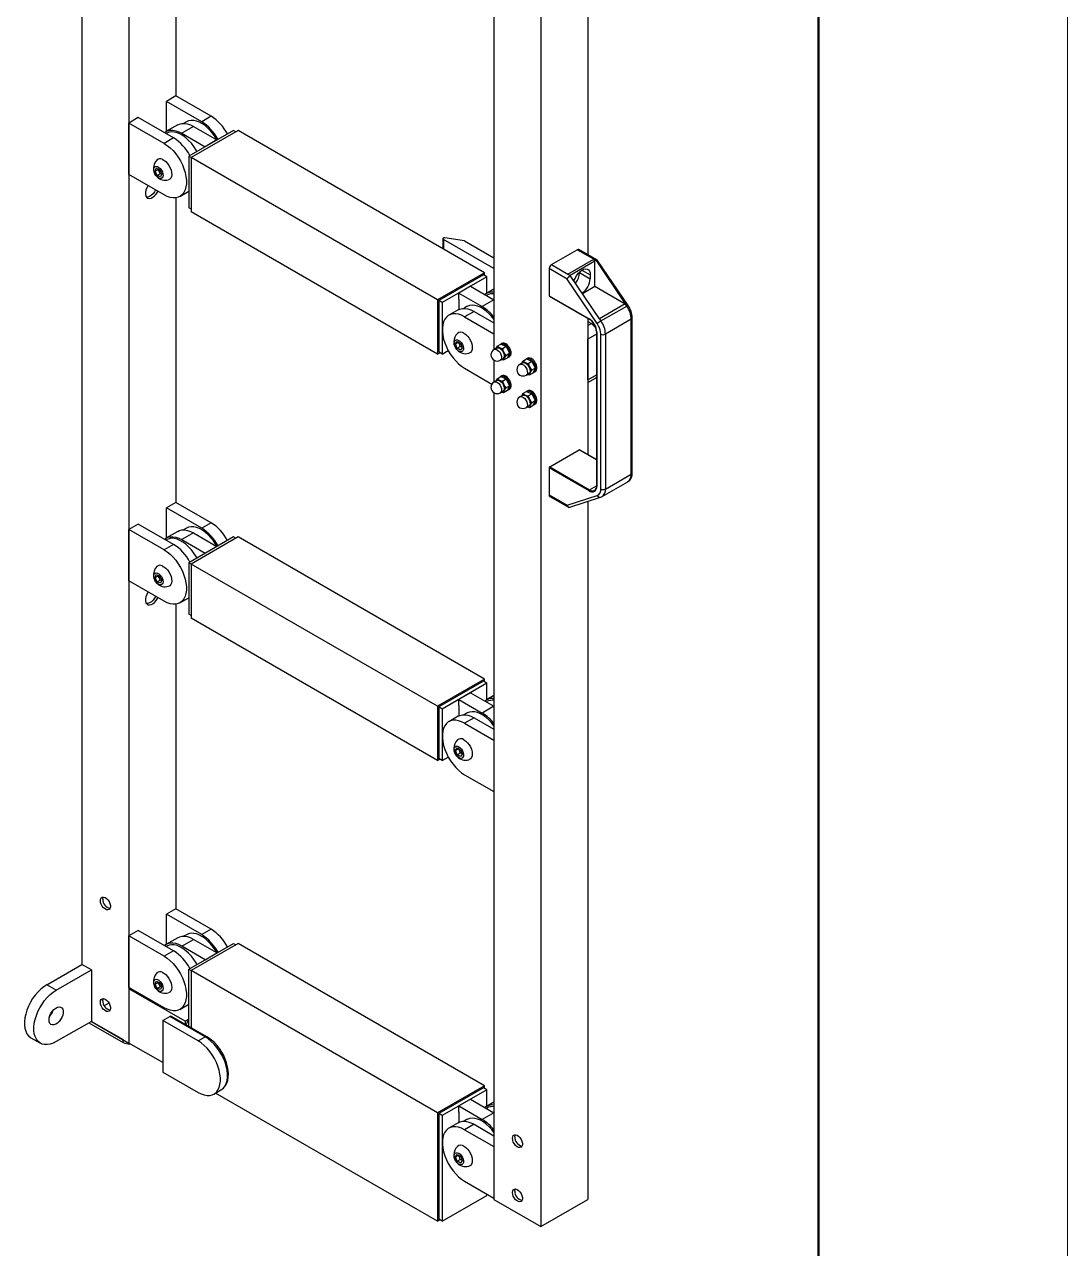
# Model space of a CAD drawing. Header units: millimetres. Extents: x -7982 to 6300, y -38 to 5016.
# Drawn here: x -2310 to -1682, y 2194 to 2931 of the extents above; entities that cross this region are included whole.
import ezdxf

# ---------------------------------------------------------------- set-up
doc = ezdxf.new("R2010")
doc.units = ezdxf.units.MM
doc.header["$LTSCALE"] = 15

msp = doc.modelspace()

# ---------------------------------------------------------------- linework, layer by layer
at = {"color": 7, "linetype": 'Continuous', "lineweight": 18}
msp.add_line((-1681.86, 4416.81), (-1681.86, -38.19), dxfattribs=at)
at = {"color": 7, "linetype": 'Continuous', "lineweight": 50}
msp.add_line((-1831.86, 111.81), (-1831.86, 4266.81), dxfattribs=at)
at = {"color": 7, "linetype": 'Continuous', "lineweight": 25}
for p, q in [((-1970.79, 3373.07), (-1970.79, 2792.77)), ((-1999.08, 3356.74), (-1999.08, 2207.04)), ((-2027.36, 3340.41), (-2027.36, 2735.59)), ((-2247.27, 3268.97), (-2247.27, 2317.66)), ((-2218.99, 3072.02), (-2218.99, 2888.42)), ((-2275.56, 3036.89), (-2275.56, 2365.02)), ((-2218.99, 2888.42), (-2224.65, 2885.15)), ((-2224.65, 2867.09), (-2224.65, 2885.15)), ((-2203.43, 2872.91), (-2224.65, 2885.15)), ((-2197.78, 2876.17), (-2218.99, 2888.42)), ((-2241.62, 2875.36), (-2247.27, 2872.09)), ((-2247.27, 2841.06), (-2247.27, 2872.09)), ((-2226.06, 2859.84), (-2247.27, 2872.09)), ((-2220.4, 2863.11), (-2241.62, 2875.36)), ((-2217.88, 2870.99), (-2224.95, 2866.91)), ((-2208.38, 2870.05), (-2215.45, 2865.97)), ((-2212.61, 2872.88), (-2214.34, 2871.88)), ((-2208.38, 2870.05), (-2194.24, 2861.89)), ((-2197.78, 2876.17), (-2203.43, 2872.91)), ((-2220.4, 2863.11), (-2226.06, 2859.84)), ((-2224.63, 2865.94), (-2224.97, 2865.74)), ((-2215.45, 2865.97), (-2201.31, 2857.8)), ((-2184.34, 2867.6), (-2211.21, 2852.09)), ((-2181.51, 2867.6), (-2209.8, 2851.27)), ((-2182.93, 2866.78), (-2184.34, 2867.6)), ((-2033.02, 2781.88), (-2181.51, 2867.6)), ((-2194.24, 2861.89), (-2201.31, 2857.8)), ((-2209.8, 2851.27), (-2211.21, 2852.09)), ((-2211.21, 2852.09), (-2211.21, 2821.06)), ((-2061.3, 2765.55), (-2209.8, 2851.27)), ((-2209.8, 2851.27), (-2209.8, 2818.61)), ((-2226.06, 2828.82), (-2247.27, 2841.06)), ((-2231.54, 2843.09), (-2230.83, 2844.89)), ((-2231.54, 2843.09), (-2229.7, 2844.15)), ((-2230.23, 2840.52), (-2231.54, 2843.09)), ((-2231.3, 2840.86), (-2231.09, 2840.58)), ((-2230.83, 2844.89), (-2228.82, 2844.14)), ((-2230.23, 2840.52), (-2228.39, 2841.58)), ((-2228.22, 2839.77), (-2230.23, 2840.52)), ((-2229.7, 2844.15), (-2229.56, 2844.42)), ((-2228.82, 2844.14), (-2227.51, 2841.57)), ((-2227.58, 2841.39), (-2228.39, 2841.58)), ((-2227.51, 2841.57), (-2228.22, 2839.77)), ((-2218.99, 2827.06), (-2218.99, 2643.46)), ((-2216.56, 2827.88), (-2211.21, 2830.96)), ((-2209.8, 2820.24), (-2211.21, 2821.06)), ((-2061.3, 2732.89), (-2209.8, 2818.61)), ((-2058.15, 2802.34), (-2058.15, 2796.38)), ((-2027.36, 2784.33), (-2057.86, 2801.93)), ((-2045.04, 2801.06), (-2056.89, 2802.9)), ((-2045.04, 2801.06), (-2027.36, 2790.86)), ((-1964.99, 2789.42), (-1976.16, 2795.86)), ((-1992.71, 2786.78), (-1977.16, 2795.77)), ((-1982.82, 2781.07), (-1967.26, 2790.05)), ((-1967.26, 2790.05), (-1977.16, 2795.77)), ((-1967.26, 2790.05), (-1965.84, 2789.23)), ((-1966.55, 2773.72), (-1966.55, 2788.83)), ((-1965.84, 2789.23), (-1948.24, 2763.15)), ((-1946.56, 2762.15), (-1964.9, 2789.33)), ((-2033.02, 2781.88), (-2061.3, 2765.55)), ((-2033.02, 2780.24), (-2033.02, 2781.88)), ((-1983.3, 2778.09), (-1994.13, 2784.34)), ((-1994.13, 2784.34), (-1994.13, 2768)), ((-1992.71, 2786.78), (-1982.82, 2781.07)), ((-1981.4, 2780.25), (-1982.82, 2781.07)), ((-1975.74, 2782.42), (-1975.74, 2781.93)), ((-1975.74, 2781.93), (-1969.38, 2778.25)), ((-2033.73, 2780.65), (-2060.6, 2765.14)), ((-2031.61, 2779.43), (-2058.48, 2763.92)), ((-2041.51, 2773.71), (-2048.58, 2769.63)), ((-2041.51, 2773.71), (-2027.36, 2765.55)), ((-2031.61, 2779.43), (-2033.73, 2780.65)), ((-2031.61, 2769.52), (-2031.61, 2779.43)), ((-1965.18, 2751.24), (-1983.3, 2778.09)), ((-1963.8, 2754.17), (-1981.4, 2780.25)), ((-1974.07, 2769.38), (-1966.55, 2773.72)), ((-1969.38, 2780.62), (-1969.38, 2778.25)), ((-1966.55, 2773.72), (-1948.24, 2763.15)), ((-2048.58, 2769.63), (-2034.43, 2761.47)), ((-2048.58, 2765.96), (-2048.58, 2769.63)), ((-2031.59, 2768.38), (-2031.93, 2768.18)), ((-2027.36, 2771.97), (-2031.91, 2769.35)), ((-1994.13, 2768), (-1970.09, 2754.13)), ((-1994.03, 2767.78), (-1969.98, 2753.9)), ((-2061.3, 2765.55), (-2061.3, 2732.89)), ((-2058.48, 2763.92), (-2060.6, 2765.14)), ((-2060.6, 2765.14), (-2060.6, 2734.11)), ((-2058.48, 2763.92), (-2058.48, 2732.89)), ((-2048.88, 2759.55), (-2054.54, 2756.28)), ((-2048.58, 2765.96), (-2048.58, 2759.72)), ((-2043.61, 2761.44), (-2045.34, 2760.44)), ((-2027.36, 2765.55), (-2034.43, 2761.47)), ((-1948.24, 2763.15), (-1963.8, 2754.17)), ((-1962.9, 2752.84), (-1947.34, 2761.82)), ((-1947.34, 2761.82), (-1948.24, 2763.15)), ((-2039.38, 2758.61), (-2045.04, 2755.34)), ((-2045.04, 2755.34), (-2027.36, 2745.14)), ((-2039.38, 2758.61), (-2027.36, 2751.67)), ((-1970.79, 2754.36), (-1970.79, 2672.23)), ((-1970.79, 2752.49), (-1968.67, 2751.26)), ((-1963.8, 2754.17), (-1962.9, 2752.84)), ((-1944.63, 2753.82), (-1960.19, 2744.84)), ((-1944.63, 2660.52), (-1944.63, 2753.82)), ((-1944.05, 2661.34), (-1944.05, 2754.64)), ((-2027.36, 2745.14), (-2027.36, 2735.59)), ((-1965.64, 2746.37), (-1965.64, 2653.28)), ((-1965.49, 2746.16), (-1965.49, 2653.08)), ((-1963.02, 2651.54), (-1963.02, 2744.84)), ((-1960.19, 2744.84), (-1960.19, 2651.54)), ((-2050.61, 2736.93), (-2050.49, 2736.69)), ((-2050.55, 2738.98), (-2049.55, 2740.46)), ((-2050.55, 2738.98), (-2048.76, 2740.01)), ((-2049.5, 2736.35), (-2050.55, 2738.98)), ((-2049.55, 2740.46), (-2047.51, 2739.31)), ((-2049.5, 2736.35), (-2047.67, 2737.41)), ((-2047.51, 2739.31), (-2046.46, 2736.68)), ((-2025.53, 2737.6), (-2023.27, 2738.91)), ((-2022.59, 2739.33), (-2023.3, 2738.92)), ((-2023.27, 2738.91), (-2020.03, 2737.53)), ((-2022.29, 2736.23), (-2020.03, 2737.53)), ((-2020.03, 2737.53), (-2018.04, 2733.39)), ((-1970.79, 2717.38), (-1970.79, 2741.87)), ((-2061.3, 2732.89), (-2059.89, 2733.7)), ((-2058.48, 2732.89), (-2060.6, 2734.11)), ((-2058.48, 2732.89), (-2054.89, 2734.96)), ((-2047.46, 2735.2), (-2049.5, 2736.35)), ((-2046.46, 2736.68), (-2047.46, 2735.2)), ((-2025.7, 2736.55), (-2027.29, 2735.63)), ((-2023.54, 2729.13), (-2021.95, 2730.05)), ((-2021.56, 2729.32), (-2019.29, 2730.63)), ((-2020.31, 2732.08), (-2018.04, 2733.39)), ((-2018.7, 2730.95), (-2017.99, 2731.36)), ((-2009.98, 2728.62), (-2007.71, 2729.93)), ((-2007.04, 2730.34), (-2007.74, 2729.94)), ((-2007.71, 2729.93), (-2004.47, 2728.55)), ((-2045.04, 2724.32), (-2028.57, 2714.81)), ((-2027.36, 2729.18), (-2027.36, 2715.99)), ((-2010.15, 2727.57), (-2011.74, 2726.65)), ((-2006.74, 2727.24), (-2004.47, 2728.55)), ((-2004.75, 2723.1), (-2002.49, 2724.41)), ((-2004.47, 2728.55), (-2002.49, 2724.41)), ((-2003.14, 2721.97), (-2002.44, 2722.38)), ((-2025.7, 2716.95), (-2027.29, 2716.03)), ((-2025.53, 2718.01), (-2023.27, 2719.31)), ((-2022.59, 2719.73), (-2023.3, 2719.32)), ((-2023.27, 2719.31), (-2020.03, 2717.93)), ((-2022.29, 2716.63), (-2020.03, 2717.93)), ((-2020.03, 2717.93), (-2018.04, 2713.79)), ((-2007.99, 2720.15), (-2006.4, 2721.07)), ((-2006, 2720.34), (-2003.74, 2721.65)), ((-1970.79, 2715.69), (-1966.17, 2718.35)), ((-2027.36, 2709.58), (-2027.36, 2223.37)), ((-2023.54, 2709.54), (-2021.95, 2710.46)), ((-2021.56, 2709.73), (-2019.29, 2711.03)), ((-2020.31, 2712.49), (-2018.04, 2713.79)), ((-2018.7, 2711.35), (-2017.99, 2711.76)), ((-2010.15, 2707.97), (-2011.74, 2707.05)), ((-2009.98, 2709.03), (-2007.71, 2710.33)), ((-2007.04, 2710.75), (-2007.74, 2710.34)), ((-2007.71, 2710.33), (-2004.47, 2708.95)), ((-2006.74, 2707.65), (-2004.47, 2708.95)), ((-2004.47, 2708.95), (-2002.49, 2704.81)), ((-2007.99, 2700.56), (-2006.4, 2701.48)), ((-2006, 2700.75), (-2003.74, 2702.05)), ((-2004.75, 2703.51), (-2002.49, 2704.81)), ((-2003.14, 2702.37), (-2002.44, 2702.78)), ((-1993.78, 2664.92), (-1976.1, 2675.12)), ((-1965.64, 2669.25), (-1975.85, 2675.15)), ((-1994.13, 2664.3), (-1994.13, 2647.97)), ((-1970.09, 2650.42), (-1994.13, 2664.3)), ((-1993.78, 2664.92), (-1969.73, 2651.04)), ((-1962.26, 2646.97), (-1946.7, 2655.95)), ((-1960.19, 2651.54), (-1944.63, 2660.52)), ((-2218.99, 2643.46), (-2224.65, 2640.19)), ((-2197.78, 2631.21), (-2218.99, 2643.46)), ((-1994.13, 2647.97), (-1983.3, 2641.72)), ((-1993.71, 2647.06), (-1982.54, 2640.61)), ((-1983.3, 2641.72), (-1965.18, 2647.65)), ((-1981.65, 2640.51), (-1963.15, 2646.57)), ((-1970.79, 2644.07), (-1970.79, 2223.37)), ((-2224.65, 2622.12), (-2224.65, 2640.19)), ((-2203.43, 2627.94), (-2224.65, 2640.19)), ((-2241.62, 2630.39), (-2247.27, 2627.13)), ((-2247.27, 2596.1), (-2247.27, 2627.13)), ((-2226.06, 2614.88), (-2247.27, 2627.13)), ((-2220.4, 2618.15), (-2241.62, 2630.39)), ((-2212.61, 2627.92), (-2214.34, 2626.92)), ((-2197.78, 2631.21), (-2203.43, 2627.94)), ((-2224.63, 2620.98), (-2224.97, 2620.78)), ((-2217.88, 2626.03), (-2224.95, 2621.95)), ((-2208.38, 2625.09), (-2215.45, 2621.01)), ((-2215.45, 2621.01), (-2201.31, 2612.84)), ((-2184.34, 2622.64), (-2211.21, 2607.13)), ((-2181.51, 2622.64), (-2209.8, 2606.31)), ((-2208.38, 2625.09), (-2194.24, 2616.92)), ((-2182.93, 2621.82), (-2184.34, 2622.64)), ((-2033.02, 2536.92), (-2181.51, 2622.64)), ((-2220.4, 2618.15), (-2226.06, 2614.88)), ((-2194.24, 2616.92), (-2201.31, 2612.84)), ((-2209.8, 2606.31), (-2211.21, 2607.13)), ((-2211.21, 2607.13), (-2211.21, 2576.1)), ((-2061.3, 2520.59), (-2209.8, 2606.31)), ((-2209.8, 2606.31), (-2209.8, 2573.65)), ((-2231.54, 2598.13), (-2230.83, 2599.93)), ((-2231.54, 2598.13), (-2229.7, 2599.19)), ((-2230.23, 2595.56), (-2231.54, 2598.13)), ((-2230.83, 2599.93), (-2228.82, 2599.17)), ((-2229.7, 2599.19), (-2229.56, 2599.45)), ((-2228.82, 2599.17), (-2227.51, 2596.61)), ((-2226.06, 2583.85), (-2247.27, 2596.1)), ((-2231.3, 2595.9), (-2231.09, 2595.61)), ((-2230.23, 2595.56), (-2228.39, 2596.62)), ((-2228.22, 2594.8), (-2230.23, 2595.56)), ((-2227.58, 2596.43), (-2228.39, 2596.62)), ((-2227.51, 2596.61), (-2228.22, 2594.8)), ((-2218.99, 2582.09), (-2218.99, 2398.49)), ((-2216.56, 2582.91), (-2211.21, 2586)), ((-2209.8, 2575.28), (-2211.21, 2576.1)), ((-2061.3, 2487.93), (-2209.8, 2573.65)), ((-2033.02, 2536.92), (-2061.3, 2520.59)), ((-2033.73, 2535.69), (-2060.6, 2520.18)), ((-2031.61, 2534.47), (-2058.48, 2518.95)), ((-2031.61, 2534.47), (-2033.73, 2535.69)), ((-2033.02, 2535.28), (-2033.02, 2536.92)), ((-2031.61, 2524.56), (-2031.61, 2534.47)), ((-2041.51, 2528.75), (-2048.58, 2524.67)), ((-2048.58, 2524.67), (-2034.43, 2516.5)), ((-2048.58, 2520.99), (-2048.58, 2524.67)), ((-2041.51, 2528.75), (-2027.36, 2520.59)), ((-2031.59, 2523.42), (-2031.93, 2523.22)), ((-2027.36, 2527.01), (-2031.91, 2524.39)), ((-2061.3, 2520.59), (-2061.3, 2487.93)), ((-2058.48, 2518.95), (-2060.6, 2520.18)), ((-2060.6, 2520.18), (-2060.6, 2489.15)), ((-2058.48, 2518.95), (-2058.48, 2487.93)), ((-2048.58, 2520.99), (-2048.58, 2514.75)), ((-2043.61, 2516.48), (-2045.34, 2515.48)), ((-2027.36, 2520.59), (-2034.43, 2516.5)), ((-2048.88, 2514.59), (-2054.54, 2511.32)), ((-2039.38, 2513.65), (-2045.04, 2510.38)), ((-2045.04, 2510.38), (-2027.36, 2500.18)), ((-2039.38, 2513.65), (-2027.36, 2506.71)), ((-2050.55, 2494.02), (-2049.55, 2495.5)), ((-2050.55, 2494.02), (-2048.76, 2495.05)), ((-2049.5, 2491.39), (-2050.55, 2494.02)), ((-2049.55, 2495.5), (-2047.51, 2494.35)), ((-2047.51, 2494.35), (-2046.46, 2491.72)), ((-2027.36, 2500.18), (-2027.36, 2469.15)), ((-2061.3, 2487.93), (-2059.89, 2488.74)), ((-2058.48, 2487.93), (-2060.6, 2489.15)), ((-2058.48, 2487.93), (-2054.89, 2490)), ((-2050.61, 2491.97), (-2050.49, 2491.73)), ((-2049.5, 2491.39), (-2047.67, 2492.45)), ((-2047.46, 2490.24), (-2049.5, 2491.39)), ((-2046.46, 2491.72), (-2047.46, 2490.24)), ((-2045.04, 2479.35), (-2027.36, 2469.15)), ((-2218.99, 2398.49), (-2224.65, 2395.23)), ((-2197.78, 2386.25), (-2218.99, 2398.49)), ((-2224.65, 2377.16), (-2224.65, 2395.23)), ((-2203.43, 2382.98), (-2224.65, 2395.23)), ((-2241.62, 2385.43), (-2247.27, 2382.17)), ((-2220.4, 2373.19), (-2241.62, 2385.43)), ((-2212.61, 2382.95), (-2214.34, 2381.96)), ((-2197.78, 2386.25), (-2203.43, 2382.98)), ((-2247.27, 2351.14), (-2247.27, 2382.17)), ((-2226.06, 2369.92), (-2247.27, 2382.17)), ((-2224.63, 2376.02), (-2224.97, 2375.82)), ((-2217.88, 2381.07), (-2224.95, 2376.98)), ((-2215.45, 2376.04), (-2208.38, 2380.12)), ((-2201.31, 2367.88), (-2215.45, 2376.04)), ((-2211.21, 2362.16), (-2184.34, 2377.68)), ((-2181.51, 2377.68), (-2209.8, 2361.35)), ((-2194.24, 2371.96), (-2208.38, 2380.12)), ((-2184.34, 2377.68), (-2182.93, 2376.86)), ((-2033.02, 2291.95), (-2181.51, 2377.68)), ((-2220.4, 2373.19), (-2226.06, 2369.92)), ((-2201.31, 2367.88), (-2194.24, 2371.96)), ((-2296.77, 2352.77), (-2275.56, 2365.02)), ((-2291.11, 2349.5), (-2269.9, 2361.75)), ((-2269.9, 2361.75), (-2275.56, 2365.02)), ((-2269.9, 2361.75), (-2269.9, 2330.72)), ((-2211.21, 2362.16), (-2209.8, 2361.35)), ((-2211.21, 2327.73), (-2211.21, 2362.16)), ((-2061.3, 2275.62), (-2209.8, 2361.35)), ((-2209.8, 2361.35), (-2209.8, 2326.91)), ((-2231.54, 2353.16), (-2230.83, 2354.97)), ((-2231.54, 2353.16), (-2229.7, 2354.22)), ((-2230.83, 2354.97), (-2228.82, 2354.21)), ((-2229.7, 2354.22), (-2229.56, 2354.49)), ((-2228.82, 2354.21), (-2227.51, 2351.65)), ((-2291.11, 2349.5), (-2296.77, 2352.77)), ((-2226.06, 2338.89), (-2247.27, 2351.14)), ((-2246.57, 2350.73), (-2247.27, 2350.32)), ((-2213.33, 2330.73), (-2247.27, 2350.32)), ((-2247.27, 2350.32), (-2247.27, 2317.66)), ((-2230.23, 2350.6), (-2231.54, 2353.16)), ((-2231.3, 2350.94), (-2231.09, 2350.65)), ((-2230.23, 2350.6), (-2228.39, 2351.66)), ((-2228.22, 2349.84), (-2230.23, 2350.6)), ((-2227.58, 2351.47), (-2228.39, 2351.66)), ((-2227.51, 2351.65), (-2228.22, 2349.84)), ((-2259.29, 2341.75), (-2262.13, 2340.11)), ((-2216.56, 2337.95), (-2211.21, 2341.04)), ((-2226.77, 2331.14), (-2222.52, 2333.58)), ((-2226.77, 2331.14), (-2226.77, 2300.11)), ((-2205.55, 2318.89), (-2226.77, 2331.14)), ((-2201.31, 2321.34), (-2222.52, 2333.58)), ((-2200.31, 2321.44), (-2221.52, 2333.68)), ((-2211.21, 2331.95), (-2213.33, 2330.73)), ((-2269.9, 2330.72), (-2291.11, 2318.48)), ((-2271.32, 2329.91), (-2250.81, 2318.07)), ((-2269.9, 2330.72), (-2250.81, 2319.7)), ((-2269.9, 2330.72), (-2247.27, 2317.66)), ((-2213.33, 2330.73), (-2213.33, 2328.95)), ((-2306.27, 2320.8), (-2300.61, 2317.54)), ((-2250.81, 2318.07), (-2250.81, 2319.7)), ((-2226.77, 2305.82), (-2247.27, 2317.66)), ((-2205.55, 2318.89), (-2201.31, 2321.34)), ((-2226.77, 2300.11), (-2205.55, 2287.86)), ((-2196.05, 2286.92), (-2191.81, 2289.37)), ((-2061.3, 2210.3), (-2195.04, 2287.51)), ((-2033.02, 2291.95), (-2061.3, 2275.62)), ((-2033.73, 2290.73), (-2060.6, 2275.22)), ((-2031.61, 2289.5), (-2058.48, 2273.99)), ((-2031.61, 2289.5), (-2033.73, 2290.73)), ((-2033.02, 2290.32), (-2033.02, 2291.95)), ((-2031.61, 2279.6), (-2031.61, 2289.5)), ((-2041.51, 2283.79), (-2048.58, 2279.71)), ((-2048.58, 2279.71), (-2034.43, 2271.54)), ((-2048.58, 2276.03), (-2048.58, 2279.71)), ((-2041.51, 2283.79), (-2027.36, 2275.62)), ((-2027.36, 2282.05), (-2031.91, 2279.42)), ((-2061.3, 2275.62), (-2061.3, 2210.3)), ((-2058.48, 2273.99), (-2060.6, 2275.22)), ((-2060.6, 2275.22), (-2060.6, 2211.53)), ((-2058.48, 2273.99), (-2058.48, 2210.3)), ((-2048.58, 2276.03), (-2048.58, 2269.79)), ((-2027.36, 2275.62), (-2034.43, 2271.54)), ((-2031.59, 2278.45), (-2031.93, 2278.26)), ((-2048.88, 2269.63), (-2054.54, 2266.36)), ((-2043.61, 2271.52), (-2045.34, 2270.52)), ((-2039.38, 2268.69), (-2045.04, 2265.42)), ((-2045.04, 2265.42), (-2027.36, 2255.21)), ((-2039.38, 2268.69), (-2027.36, 2261.75)), ((-2050.55, 2249.05), (-2049.55, 2250.53)), ((-2050.55, 2249.05), (-2048.76, 2250.09)), ((-2049.55, 2250.53), (-2047.51, 2249.38)), ((-2027.36, 2255.21), (-2027.36, 2224.19)), ((-2050.61, 2247.01), (-2050.49, 2246.77)), ((-2049.5, 2246.43), (-2050.55, 2249.05)), ((-2049.5, 2246.43), (-2047.67, 2247.49)), ((-2047.46, 2245.28), (-2049.5, 2246.43)), ((-2047.51, 2249.38), (-2046.46, 2246.76)), ((-2046.46, 2246.76), (-2047.46, 2245.28)), ((-2045.04, 2234.39), (-2027.36, 2224.19)), ((-2058.48, 2210.3), (-2031.61, 2225.81)), ((-2031.61, 2225.81), (-2031.61, 2226.64)), ((-2027.36, 2223.37), (-1999.08, 2207.04)), ((-1999.08, 2207.04), (-1970.79, 2223.37)), ((-2061.3, 2210.3), (-2059.89, 2211.12)), ((-2058.48, 2210.3), (-2060.6, 2211.53))]:
    msp.add_line(p, q, dxfattribs=at)
at = {"color": 8, "linetype": 'Continuous', "lineweight": 25}
for p, q in [((-2057.86, 2801.93), (-2057.86, 2796.22)), ((-1966.55, 2788.83), (-1981.4, 2780.25)), ((-1974.33, 2783.48), (-1969.38, 2780.62)), ((-1970.79, 2750.04), (-1968.67, 2751.26)), ((-1965.64, 2744.85), (-1970.79, 2741.87)), ((-1970.79, 2717.38), (-1965.64, 2720.35)), ((-1965.64, 2669.08), (-1976.1, 2675.12)), ((-1969.73, 2651.04), (-1965.64, 2653.4))]:
    msp.add_line(p, q, dxfattribs=at)
at = {"color": 7, "linetype": 'Continuous', "lineweight": 25, "flags": 128}
for points in [[(-2217.88, 2870.99), (-2216.86, 2871.46), (-2215.36, 2871.82), (-2213.73, 2871.85), (-2212.01, 2871.57), (-2210.21, 2870.96), (-2208.38, 2870.05)], [(-2194.24, 2861.83), (-2194.97, 2863.09), (-2196.35, 2865.18), (-2197.88, 2867.11), (-2199.52, 2868.84), (-2201.23, 2870.36), (-2203, 2871.62), (-2204.77, 2872.6), (-2206.52, 2873.28), (-2208.22, 2873.65), (-2209.83, 2873.7), (-2211.31, 2873.44), (-2212.61, 2872.88)], [(-2225.87, 2866.27), (-2225.27, 2866.71), (-2223.93, 2867.38), (-2222.43, 2867.74), (-2220.81, 2867.77), (-2219.08, 2867.48), (-2217.28, 2866.88), (-2215.45, 2865.97)], [(-2206.28, 2854.93), (-2206.79, 2855.82), (-2208.15, 2857.92), (-2209.65, 2859.88), (-2211.28, 2861.65), (-2212.98, 2863.2), (-2214.74, 2864.5), (-2216.52, 2865.53), (-2218.28, 2866.26), (-2219.98, 2866.68), (-2221.61, 2866.78), (-2223.11, 2866.56), (-2224.47, 2866.03), (-2224.63, 2865.94)], [(-2226.06, 2859.84), (-2224.23, 2858.64), (-2222.44, 2857.18), (-2220.71, 2855.47), (-2219.08, 2853.56), (-2217.58, 2851.47), (-2216.24, 2849.25), (-2215.08, 2846.94), (-2214.13, 2844.58), (-2213.4, 2842.22), (-2212.91, 2839.89), (-2212.66, 2837.65), (-2212.66, 2835.53), (-2212.91, 2833.58), (-2213.4, 2831.83), (-2214.13, 2830.31), (-2215.08, 2829.05), (-2216.24, 2828.07), (-2217.58, 2827.4), (-2219.08, 2827.04), (-2220.71, 2827.01), (-2222.44, 2827.3), (-2224.23, 2827.9), (-2226.06, 2828.82)], [(-2227.26, 2850.25), (-2226.15, 2849.68), (-2225.06, 2848.84), (-2224.03, 2847.76), (-2223.13, 2846.5), (-2222.39, 2845.13), (-2221.85, 2843.7), (-2221.54, 2842.29), (-2221.47, 2840.97), (-2221.65, 2839.81), (-2222.07, 2838.87), (-2222.71, 2838.19), (-2223.49, 2837.83)], [(-2230.01, 2845.83), (-2229.17, 2845.36), (-2228.35, 2844.63), (-2227.65, 2843.69), (-2227.11, 2842.63), (-2226.78, 2841.54), (-2226.7, 2840.53), (-2226.87, 2839.67), (-2227.27, 2839.05), (-2227.88, 2838.72), (-2228.63, 2838.72), (-2229.46, 2839.03), (-2230.3, 2839.63), (-2231.07, 2840.48), (-2231.7, 2841.49), (-2232.13, 2842.58), (-2232.34, 2843.64), (-2232.3, 2844.59), (-2232.01, 2845.33), (-2231.49, 2845.81), (-2230.81, 2845.98), (-2230.01, 2845.83)], [(-2228.39, 2841.58), (-2228.96, 2843.1), (-2229.7, 2844.15)], [(-2235.76, 2834.41), (-2235.84, 2834.29), (-2236.56, 2832.98), (-2237.08, 2831.6), (-2237.34, 2830.26), (-2237.34, 2829.03), (-2237.08, 2828), (-2236.56, 2827.22), (-2235.84, 2826.74), (-2234.94, 2826.6), (-2233.93, 2826.81), (-2232.86, 2827.34), (-2231.82, 2828.18), (-2230.86, 2829.25), (-2230.04, 2830.51), (-2229.8, 2830.97)], [(-2231.21, 2831.79), (-2231.84, 2830.68), (-2232.74, 2829.5), (-2233.75, 2828.54), (-2234.81, 2827.85), (-2235.86, 2827.48), (-2236.75, 2827.44)], [(-2056.89, 2802.9), (-2057.21, 2802.91), (-2057.53, 2802.87), (-2057.81, 2802.77), (-2058.02, 2802.63), (-2058.13, 2802.45), (-2058.14, 2802.26), (-2058.05, 2802.08), (-2057.86, 2801.93)], [(-1979.05, 2776.77), (-1978.79, 2777.67), (-1978.2, 2779.09), (-1977.42, 2780.45), (-1976.48, 2781.67), (-1975.43, 2782.7), (-1974.33, 2783.48), (-1973.23, 2783.97), (-1972.18, 2784.15), (-1971.24, 2784.01), (-1970.46, 2783.56), (-1969.87, 2782.82), (-1969.5, 2781.82), (-1969.38, 2780.62)], [(-1978.77, 2777.73), (-1978.38, 2778.46), (-1978.01, 2779.46)], [(-2048.88, 2759.55), (-2047.86, 2760.02), (-2046.36, 2760.38), (-2044.74, 2760.42), (-2043.01, 2760.13), (-2041.21, 2759.52), (-2039.38, 2758.61)], [(-2027.27, 2753.61), (-2028.64, 2755.38), (-2030.26, 2757.15), (-2031.96, 2758.7), (-2033.72, 2760), (-2035.5, 2761.03), (-2037.26, 2761.76), (-2038.96, 2762.18), (-2040.59, 2762.28), (-2042.09, 2762.06), (-2043.45, 2761.53), (-2043.61, 2761.44)], [(-2045.04, 2755.34), (-2046.87, 2756.26), (-2048.67, 2756.86), (-2050.39, 2757.15), (-2052.02, 2757.12), (-2053.52, 2756.76), (-2054.86, 2756.09), (-2056.02, 2755.11), (-2056.97, 2753.85), (-2057.7, 2752.33), (-2058.19, 2750.58), (-2058.44, 2748.63), (-2058.44, 2746.51), (-2058.19, 2744.27), (-2057.7, 2741.94), (-2056.97, 2739.58), (-2056.02, 2737.22), (-2054.86, 2734.91), (-2053.52, 2732.69), (-2052.02, 2730.6), (-2050.39, 2728.69), (-2048.67, 2726.98), (-2046.87, 2725.52), (-2045.04, 2724.32)], [(-2045.46, 2745.38), (-2044.35, 2744.61), (-2043.3, 2743.6), (-2042.36, 2742.39), (-2041.56, 2741.03), (-2040.96, 2739.61), (-2040.58, 2738.19), (-2040.44, 2736.84), (-2040.56, 2735.63), (-2040.91, 2734.62), (-2041.49, 2733.86), (-2042.26, 2733.39), (-2042.46, 2733.33)], [(-2048.54, 2741.12), (-2047.71, 2740.5), (-2046.94, 2739.65), (-2046.32, 2738.63), (-2045.89, 2737.55), (-2045.69, 2736.49), (-2045.74, 2735.55), (-2046.04, 2734.81), (-2046.56, 2734.34), (-2047.25, 2734.18), (-2048.05, 2734.34), (-2048.89, 2734.82), (-2049.7, 2735.56), (-2050.4, 2736.5), (-2050.94, 2737.56), (-2051.25, 2738.65), (-2051.33, 2739.66), (-2051.15, 2740.51), (-2050.74, 2741.12), (-2050.13, 2741.44), (-2049.37, 2741.44), (-2048.54, 2741.12)], [(-2047.67, 2737.41), (-2048.09, 2738.96), (-2048.71, 2740.04)], [(-2046.58, 2736.97), (-2046.6, 2736.99), (-2047.67, 2737.41)], [(-2025.53, 2737.6), (-2025.89, 2737.01), (-2026.23, 2736.25)], [(-2019.49, 2730.73), (-2019.12, 2730.78), (-2018.46, 2731.12), (-2017.99, 2731.76), (-2017.77, 2732.65), (-2017.79, 2733.71), (-2018.07, 2734.87), (-2018.57, 2736.04), (-2019.27, 2737.12), (-2020.1, 2738.02), (-2021, 2738.69), (-2021.9, 2739.06), (-2022.73, 2739.11), (-2023.43, 2738.83), (-2023.51, 2738.77)], [(-2017.99, 2731.36), (-2017.75, 2731.53), (-2017.29, 2732.17), (-2017.06, 2733.05), (-2017.09, 2734.12), (-2017.36, 2735.28), (-2017.87, 2736.44), (-2018.56, 2737.52), (-2019.39, 2738.43), (-2020.29, 2739.1), (-2021.2, 2739.47), (-2022.03, 2739.52), (-2022.59, 2739.33)], [(-2025.7, 2736.55), (-2025.21, 2736.71), (-2024.45, 2736.63), (-2023.62, 2736.23), (-2022.81, 2735.54), (-2022.1, 2734.63), (-2021.57, 2733.59), (-2021.25, 2732.53), (-2021.18, 2731.53), (-2021.38, 2730.71), (-2021.81, 2730.15), (-2021.95, 2730.05)], [(-2022.67, 2729.64), (-2022.54, 2729.59), (-2021.56, 2729.32)], [(-2018.04, 2733.39), (-2019.08, 2731.01), (-2019.29, 2730.63)], [(-2003.93, 2721.75), (-2003.56, 2721.8), (-2002.9, 2722.14), (-2002.44, 2722.78), (-2002.21, 2723.67), (-2002.24, 2724.73), (-2002.51, 2725.89), (-2003.02, 2727.06), (-2003.71, 2728.14), (-2004.54, 2729.04), (-2005.44, 2729.71), (-2006.35, 2730.08), (-2007.18, 2730.13), (-2007.87, 2729.85), (-2007.95, 2729.79)], [(-2002.44, 2722.38), (-2002.19, 2722.55), (-2001.73, 2723.19), (-2001.5, 2724.07), (-2001.53, 2725.14), (-2001.81, 2726.3), (-2002.31, 2727.46), (-2003.01, 2728.54), (-2003.84, 2729.45), (-2004.74, 2730.12), (-2005.64, 2730.49), (-2006.47, 2730.54), (-2007.04, 2730.34)], [(-2009.98, 2728.62), (-2010.33, 2728.03), (-2010.67, 2727.27)], [(-2010.15, 2727.57), (-2009.66, 2727.73), (-2008.89, 2727.65), (-2008.06, 2727.25), (-2007.26, 2726.56), (-2006.55, 2725.65), (-2006.01, 2724.61), (-2005.69, 2723.54), (-2005.63, 2722.55), (-2005.82, 2721.73), (-2006.26, 2721.17), (-2006.4, 2721.07)], [(-2002.49, 2724.41), (-2003.53, 2722.03), (-2003.74, 2721.65)], [(-2025.53, 2718.01), (-2025.89, 2717.42), (-2026.23, 2716.65)], [(-2025.7, 2716.95), (-2025.21, 2717.11), (-2024.45, 2717.04), (-2023.62, 2716.63), (-2022.81, 2715.95), (-2022.1, 2715.04), (-2021.57, 2714), (-2021.25, 2712.93), (-2021.18, 2711.94), (-2021.38, 2711.12), (-2021.81, 2710.55), (-2021.95, 2710.46)], [(-2019.46, 2711.14), (-2019.12, 2711.19), (-2018.46, 2711.53), (-2017.99, 2712.16), (-2017.77, 2713.05), (-2017.79, 2714.11), (-2018.07, 2715.27), (-2018.57, 2716.44), (-2019.27, 2717.52), (-2020.1, 2718.43), (-2021, 2719.09), (-2021.9, 2719.47), (-2022.73, 2719.51), (-2023.43, 2719.24), (-2023.51, 2719.18)], [(-2017.99, 2711.76), (-2017.75, 2711.93), (-2017.29, 2712.57), (-2017.06, 2713.46), (-2017.09, 2714.52), (-2017.36, 2715.68), (-2017.87, 2716.85), (-2018.56, 2717.93), (-2019.39, 2718.84), (-2020.29, 2719.5), (-2021.2, 2719.87), (-2022.03, 2719.92), (-2022.59, 2719.73)], [(-2007.11, 2720.66), (-2006.99, 2720.61), (-2006, 2720.34)], [(-1965.64, 2718.84), (-1965.73, 2718.72), (-1966.17, 2718.35), (-1966.17, 2718.35)], [(-2022.67, 2710.04), (-2022.54, 2709.99), (-2021.56, 2709.73)], [(-2018.04, 2713.79), (-2019.08, 2711.41), (-2019.29, 2711.03)], [(-2009.98, 2709.03), (-2010.33, 2708.43), (-2010.67, 2707.67)], [(-2010.15, 2707.97), (-2009.66, 2708.13), (-2008.89, 2708.06), (-2008.06, 2707.65), (-2007.26, 2706.96), (-2006.55, 2706.06), (-2006.01, 2705.02), (-2005.69, 2703.95), (-2005.63, 2702.96), (-2005.82, 2702.14), (-2006.26, 2701.57), (-2006.4, 2701.48)], [(-2003.93, 2702.16), (-2003.56, 2702.21), (-2002.9, 2702.54), (-2002.44, 2703.18), (-2002.21, 2704.07), (-2002.24, 2705.13), (-2002.51, 2706.29), (-2003.02, 2707.46), (-2003.71, 2708.54), (-2004.54, 2709.45), (-2005.44, 2710.11), (-2006.35, 2710.49), (-2007.18, 2710.53), (-2007.87, 2710.26), (-2007.95, 2710.19)], [(-2002.44, 2702.78), (-2002.19, 2702.95), (-2001.73, 2703.59), (-2001.5, 2704.48), (-2001.53, 2705.54), (-2001.81, 2706.7), (-2002.31, 2707.87), (-2003.01, 2708.95), (-2003.84, 2709.85), (-2004.74, 2710.52), (-2005.64, 2710.89), (-2006.47, 2710.94), (-2007.04, 2710.75)], [(-2007.11, 2701.06), (-2006.99, 2701.01), (-2006, 2700.75)], [(-2002.49, 2704.81), (-2003.53, 2702.43), (-2003.74, 2702.05)], [(-1963.15, 2646.57), (-1962.38, 2646.9), (-1962.26, 2646.98)], [(-2217.88, 2626.03), (-2216.86, 2626.5), (-2215.36, 2626.86), (-2213.73, 2626.89), (-2212.01, 2626.6), (-2210.21, 2626), (-2208.38, 2625.09)], [(-2194.26, 2616.91), (-2194.97, 2618.13), (-2196.35, 2620.21), (-2197.88, 2622.14), (-2199.52, 2623.88), (-2201.23, 2625.4), (-2203, 2626.66), (-2204.77, 2627.64), (-2206.52, 2628.32), (-2208.22, 2628.69), (-2209.83, 2628.74), (-2211.31, 2628.48), (-2212.61, 2627.92)], [(-2225.87, 2621.3), (-2225.27, 2621.75), (-2223.93, 2622.42), (-2222.43, 2622.78), (-2220.81, 2622.81), (-2219.08, 2622.52), (-2217.28, 2621.92), (-2215.45, 2621.01)], [(-2206.28, 2609.97), (-2206.79, 2610.86), (-2208.15, 2612.96), (-2209.65, 2614.92), (-2211.28, 2616.69), (-2212.98, 2618.24), (-2214.74, 2619.54), (-2216.52, 2620.56), (-2218.28, 2621.29), (-2219.98, 2621.71), (-2221.61, 2621.82), (-2223.11, 2621.6), (-2224.47, 2621.07), (-2224.63, 2620.98)], [(-2226.06, 2614.88), (-2224.23, 2613.68), (-2222.44, 2612.21), (-2220.71, 2610.51), (-2219.08, 2608.59), (-2217.58, 2606.51), (-2216.24, 2604.29), (-2215.08, 2601.98), (-2214.13, 2599.62), (-2213.4, 2597.26), (-2212.91, 2594.93), (-2212.66, 2592.69), (-2212.66, 2590.57), (-2212.91, 2588.62), (-2213.4, 2586.86), (-2214.13, 2585.34), (-2215.08, 2584.08), (-2216.24, 2583.11), (-2217.58, 2582.44), (-2219.08, 2582.08), (-2220.71, 2582.05), (-2222.44, 2582.34), (-2224.23, 2582.94), (-2226.06, 2583.85)], [(-2227.26, 2605.28), (-2226.15, 2604.72), (-2225.06, 2603.88), (-2224.03, 2602.8), (-2223.13, 2601.54), (-2222.39, 2600.16), (-2221.85, 2598.73), (-2221.54, 2597.33), (-2221.47, 2596.01), (-2221.65, 2594.85), (-2222.07, 2593.91), (-2222.71, 2593.23), (-2223.49, 2592.86)], [(-2230.01, 2600.86), (-2229.17, 2600.4), (-2228.35, 2599.67), (-2227.65, 2598.73), (-2227.11, 2597.67), (-2226.78, 2596.58), (-2226.7, 2595.57), (-2226.87, 2594.71), (-2227.27, 2594.09), (-2227.88, 2593.76), (-2228.63, 2593.75), (-2229.46, 2594.07), (-2230.3, 2594.67), (-2231.07, 2595.52), (-2231.7, 2596.53), (-2232.13, 2597.61), (-2232.34, 2598.68), (-2232.3, 2599.62), (-2232.01, 2600.37), (-2231.49, 2600.85), (-2230.81, 2601.02), (-2230.01, 2600.86)], [(-2228.39, 2596.62), (-2228.96, 2598.14), (-2229.7, 2599.19)], [(-2235.76, 2589.45), (-2235.84, 2589.33), (-2236.56, 2588.01), (-2237.08, 2586.64), (-2237.34, 2585.3), (-2237.34, 2584.07), (-2237.08, 2583.04), (-2236.56, 2582.26), (-2235.84, 2581.78), (-2234.94, 2581.64), (-2233.93, 2581.84), (-2232.86, 2582.38), (-2231.82, 2583.21), (-2230.86, 2584.29), (-2230.04, 2585.55), (-2229.8, 2586.01)], [(-2231.21, 2586.83), (-2231.84, 2585.72), (-2232.74, 2584.54), (-2233.75, 2583.58), (-2234.81, 2582.89), (-2235.86, 2582.52), (-2236.75, 2582.47)], [(-2027.27, 2508.65), (-2028.64, 2510.42), (-2030.26, 2512.19), (-2031.96, 2513.74), (-2033.72, 2515.04), (-2035.5, 2516.06), (-2037.26, 2516.79), (-2038.96, 2517.21), (-2040.59, 2517.32), (-2042.09, 2517.1), (-2043.45, 2516.57), (-2043.61, 2516.48)], [(-2045.04, 2510.38), (-2046.87, 2511.29), (-2048.67, 2511.9), (-2050.39, 2512.19), (-2052.02, 2512.15), (-2053.52, 2511.8), (-2054.86, 2511.13), (-2056.02, 2510.15), (-2056.97, 2508.89), (-2057.7, 2507.37), (-2058.19, 2505.62), (-2058.44, 2503.66), (-2058.44, 2501.55), (-2058.19, 2499.3), (-2057.7, 2496.98), (-2056.97, 2494.62), (-2056.02, 2492.26), (-2054.86, 2489.95), (-2053.52, 2487.73), (-2052.02, 2485.64), (-2050.39, 2483.73), (-2048.67, 2482.02), (-2046.87, 2480.55), (-2045.04, 2479.35)], [(-2048.88, 2514.59), (-2047.86, 2515.06), (-2046.36, 2515.42), (-2044.74, 2515.45), (-2043.01, 2515.16), (-2041.21, 2514.56), (-2039.38, 2513.65)], [(-2048.54, 2496.15), (-2047.71, 2495.54), (-2046.94, 2494.69), (-2046.32, 2493.67), (-2045.89, 2492.59), (-2045.69, 2491.53), (-2045.74, 2490.58), (-2046.04, 2489.85), (-2046.56, 2489.38), (-2047.25, 2489.22), (-2048.05, 2489.38), (-2048.89, 2489.85), (-2049.7, 2490.6), (-2050.4, 2491.54), (-2050.94, 2492.6), (-2051.25, 2493.69), (-2051.33, 2494.7), (-2051.15, 2495.55), (-2050.74, 2496.16), (-2050.13, 2496.48), (-2049.37, 2496.48), (-2048.54, 2496.15)], [(-2047.67, 2492.45), (-2048.09, 2494), (-2048.71, 2495.08)], [(-2045.46, 2500.41), (-2044.35, 2499.65), (-2043.3, 2498.64), (-2042.36, 2497.42), (-2041.56, 2496.07), (-2040.96, 2494.65), (-2040.58, 2493.23), (-2040.44, 2491.88), (-2040.56, 2490.67), (-2040.91, 2489.66), (-2041.49, 2488.9), (-2042.26, 2488.43), (-2042.46, 2488.37)], [(-2046.58, 2492.01), (-2046.6, 2492.03), (-2047.67, 2492.45)], [(-2264.42, 2403.5), (-2264.29, 2404.44), (-2263.9, 2405.15), (-2263.29, 2405.56), (-2262.51, 2405.63), (-2261.64, 2405.35), (-2260.75, 2404.76), (-2259.91, 2403.9), (-2259.21, 2402.85), (-2258.71, 2401.7), (-2258.44, 2400.56), (-2258.44, 2399.53), (-2258.71, 2398.69), (-2259.21, 2398.13), (-2259.91, 2397.89), (-2260.75, 2397.99), (-2261.64, 2398.43), (-2262.51, 2399.17), (-2263.29, 2400.13), (-2263.9, 2401.24), (-2264.29, 2402.4), (-2264.42, 2403.5)], [(-2263.01, 2404.31), (-2262.87, 2405.26), (-2262.71, 2405.64)], [(-2194.28, 2371.99), (-2194.97, 2373.17), (-2196.35, 2375.25), (-2197.88, 2377.18), (-2199.52, 2378.92), (-2201.23, 2380.43), (-2203, 2381.69), (-2204.77, 2382.67), (-2206.52, 2383.36), (-2208.22, 2383.73), (-2209.83, 2383.78), (-2211.31, 2383.51), (-2212.61, 2382.95)], [(-2215.45, 2376.04), (-2217.28, 2376.95), (-2219.08, 2377.56), (-2220.81, 2377.85), (-2222.43, 2377.81), (-2223.93, 2377.46), (-2225.27, 2376.79), (-2225.87, 2376.34)], [(-2206.28, 2365.01), (-2206.79, 2365.9), (-2208.15, 2368), (-2209.65, 2369.95), (-2211.28, 2371.72), (-2212.98, 2373.28), (-2214.74, 2374.58), (-2216.52, 2375.6), (-2218.28, 2376.33), (-2219.98, 2376.75), (-2221.61, 2376.85), (-2223.11, 2376.64), (-2224.47, 2376.1), (-2224.63, 2376.02)], [(-2208.38, 2380.12), (-2210.21, 2381.04), (-2212.01, 2381.64), (-2213.73, 2381.93), (-2215.36, 2381.9), (-2216.86, 2381.54), (-2217.88, 2381.07)], [(-2226.06, 2369.92), (-2224.23, 2368.72), (-2222.44, 2367.25), (-2220.71, 2365.55), (-2219.08, 2363.63), (-2217.58, 2361.55), (-2216.24, 2359.33), (-2215.08, 2357.02), (-2214.13, 2354.66), (-2213.4, 2352.29), (-2212.91, 2349.97), (-2212.66, 2347.73), (-2212.66, 2345.61), (-2212.91, 2343.66), (-2213.4, 2341.9), (-2214.13, 2340.38), (-2215.08, 2339.12), (-2216.24, 2338.15), (-2217.58, 2337.48), (-2219.08, 2337.12), (-2220.71, 2337.09), (-2222.44, 2337.37), (-2224.23, 2337.98), (-2226.06, 2338.89)], [(-2230.01, 2355.9), (-2229.17, 2355.44), (-2228.35, 2354.7), (-2227.65, 2353.76), (-2227.11, 2352.71), (-2226.78, 2351.62), (-2226.7, 2350.6), (-2226.87, 2349.75), (-2227.27, 2349.13), (-2227.88, 2348.8), (-2228.63, 2348.79), (-2229.46, 2349.1), (-2230.3, 2349.71), (-2231.07, 2350.56), (-2231.7, 2351.57), (-2232.13, 2352.65), (-2232.34, 2353.71), (-2232.3, 2354.66), (-2232.01, 2355.41), (-2231.49, 2355.89), (-2230.81, 2356.06), (-2230.01, 2355.9)], [(-2228.39, 2351.66), (-2228.96, 2353.18), (-2229.7, 2354.22)], [(-2227.26, 2360.32), (-2226.15, 2359.76), (-2225.06, 2358.92), (-2224.03, 2357.84), (-2223.13, 2356.58), (-2222.39, 2355.2), (-2221.85, 2353.77), (-2221.54, 2352.36), (-2221.47, 2351.05), (-2221.65, 2349.89), (-2222.07, 2348.95), (-2222.71, 2348.27), (-2223.49, 2347.9)], [(-2296.77, 2352.77), (-2298.6, 2351.57), (-2300.4, 2350.1), (-2302.12, 2348.4), (-2303.75, 2346.48), (-2305.25, 2344.4), (-2306.59, 2342.18), (-2307.75, 2339.87), (-2308.7, 2337.51), (-2309.43, 2335.14), (-2309.92, 2332.82), (-2310.17, 2330.58), (-2310.17, 2328.46), (-2309.92, 2326.51), (-2309.43, 2324.75), (-2308.7, 2323.23), (-2307.75, 2321.97), (-2306.59, 2321), (-2306.27, 2320.8)], [(-2291.11, 2318.48), (-2292.94, 2317.56), (-2294.74, 2316.96), (-2296.47, 2316.67), (-2298.09, 2316.7), (-2299.59, 2317.06), (-2300.93, 2317.73), (-2302.09, 2318.71), (-2303.04, 2319.97), (-2303.77, 2321.49), (-2304.27, 2323.24), (-2304.52, 2325.19), (-2304.52, 2327.31), (-2304.27, 2329.55), (-2303.77, 2331.88), (-2303.04, 2334.24), (-2302.09, 2336.6), (-2300.93, 2338.91), (-2299.59, 2341.13), (-2298.09, 2343.22), (-2296.47, 2345.13), (-2294.74, 2346.84), (-2292.94, 2348.3), (-2291.11, 2349.5)], [(-2295.36, 2331.54), (-2295.22, 2332.84), (-2294.83, 2334.2), (-2294.21, 2335.56), (-2293.39, 2336.81), (-2292.42, 2337.89), (-2291.38, 2338.73), (-2290.32, 2339.26), (-2289.31, 2339.47), (-2288.41, 2339.33), (-2287.68, 2338.85), (-2287.17, 2338.07), (-2286.9, 2337.03), (-2286.9, 2335.81), (-2287.17, 2334.46), (-2287.68, 2333.09), (-2288.41, 2331.78), (-2289.31, 2330.6), (-2290.32, 2329.64), (-2291.38, 2328.95), (-2292.42, 2328.57), (-2293.39, 2328.54), (-2294.21, 2328.85), (-2294.83, 2329.48), (-2295.22, 2330.4), (-2295.36, 2331.54)], [(-2264.42, 2342.26), (-2264.29, 2343.2), (-2263.9, 2343.91), (-2263.29, 2344.32), (-2262.51, 2344.39), (-2261.64, 2344.11), (-2260.75, 2343.52), (-2259.91, 2342.66), (-2259.21, 2341.61), (-2258.71, 2340.46), (-2258.44, 2339.32), (-2258.44, 2338.29), (-2258.71, 2337.45), (-2259.21, 2336.89), (-2259.91, 2336.65), (-2260.75, 2336.75), (-2261.64, 2337.19), (-2262.51, 2337.92), (-2263.29, 2338.89), (-2263.9, 2340), (-2264.29, 2341.16), (-2264.42, 2342.26)], [(-2263.01, 2343.07), (-2262.87, 2344.02), (-2262.71, 2344.4)], [(-2211.21, 2328.69), (-2211.32, 2328.44), (-2211.53, 2327.91)], [(-2205.55, 2287.86), (-2203.72, 2286.95), (-2201.93, 2286.34), (-2200.2, 2286.05), (-2198.57, 2286.09), (-2197.08, 2286.45), (-2195.74, 2287.12), (-2194.58, 2288.09), (-2193.63, 2289.35), (-2192.89, 2290.87), (-2192.4, 2292.62), (-2192.15, 2294.58), (-2192.15, 2296.7), (-2192.4, 2298.94), (-2192.89, 2301.26), (-2193.63, 2303.63), (-2194.58, 2305.99), (-2195.74, 2308.3), (-2197.08, 2310.51), (-2198.57, 2312.6), (-2200.2, 2314.51), (-2201.93, 2316.22), (-2203.72, 2317.69), (-2205.55, 2318.89)], [(-2191.78, 2289.43), (-2191.24, 2289.73), (-2190.06, 2290.75), (-2189.08, 2292), (-2188.3, 2293.46), (-2187.74, 2295.14), (-2187.4, 2297), (-2187.29, 2299.02), (-2187.43, 2301.16), (-2187.8, 2303.38), (-2188.39, 2305.62), (-2189.19, 2307.87), (-2190.19, 2310.09), (-2191.37, 2312.23), (-2192.71, 2314.27), (-2194.19, 2316.17), (-2195.79, 2317.91), (-2197.48, 2319.45), (-2199.25, 2320.77), (-2200.31, 2321.44)], [(-2027.36, 2263.82), (-2028.64, 2265.45), (-2030.26, 2267.22), (-2031.96, 2268.78), (-2033.72, 2270.08), (-2035.5, 2271.1), (-2037.26, 2271.83), (-2038.96, 2272.25), (-2040.59, 2272.35), (-2042.09, 2272.14), (-2043.45, 2271.6), (-2043.61, 2271.52)], [(-2045.04, 2265.42), (-2046.87, 2266.33), (-2048.67, 2266.94), (-2050.39, 2267.23), (-2052.02, 2267.19), (-2053.52, 2266.83), (-2054.86, 2266.16), (-2056.02, 2265.19), (-2056.97, 2263.93), (-2057.7, 2262.41), (-2058.19, 2260.66), (-2058.44, 2258.7), (-2058.44, 2256.58), (-2058.19, 2254.34), (-2057.7, 2252.02), (-2056.97, 2249.65), (-2056.02, 2247.29), (-2054.86, 2244.98), (-2053.52, 2242.77), (-2052.02, 2240.68), (-2050.39, 2238.77), (-2048.67, 2237.06), (-2046.87, 2235.59), (-2045.04, 2234.39)], [(-2048.88, 2269.63), (-2047.86, 2270.1), (-2046.36, 2270.46), (-2044.74, 2270.49), (-2043.01, 2270.2), (-2041.21, 2269.6), (-2039.38, 2268.69)], [(-2016.23, 2260.22), (-2016.09, 2261.16), (-2015.7, 2261.87), (-2015.09, 2262.28), (-2014.32, 2262.35), (-2013.45, 2262.07), (-2012.55, 2261.48), (-2011.72, 2260.62), (-2011.02, 2259.57), (-2010.51, 2258.42), (-2010.25, 2257.28), (-2010.25, 2256.25), (-2010.51, 2255.41), (-2011.02, 2254.85), (-2011.72, 2254.61), (-2012.55, 2254.71), (-2013.45, 2255.15), (-2014.32, 2255.89), (-2015.09, 2256.85), (-2015.7, 2257.96), (-2016.09, 2259.12), (-2016.23, 2260.22)], [(-2014.81, 2261.03), (-2014.68, 2261.98), (-2014.52, 2262.36)], [(-2048.54, 2251.19), (-2047.71, 2250.58), (-2046.94, 2249.72), (-2046.32, 2248.71), (-2045.89, 2247.62), (-2045.69, 2246.56), (-2045.74, 2245.62), (-2046.04, 2244.88), (-2046.56, 2244.41), (-2047.25, 2244.25), (-2048.05, 2244.42), (-2048.89, 2244.89), (-2049.7, 2245.63), (-2050.4, 2246.58), (-2050.94, 2247.64), (-2051.25, 2248.73), (-2051.33, 2249.74), (-2051.15, 2250.59), (-2050.74, 2251.2), (-2050.13, 2251.52), (-2049.37, 2251.51), (-2048.54, 2251.19)], [(-2047.67, 2247.49), (-2048.09, 2249.04), (-2048.71, 2250.12)], [(-2045.46, 2255.45), (-2044.35, 2254.69), (-2043.3, 2253.67), (-2042.36, 2252.46), (-2041.56, 2251.11), (-2040.96, 2249.69), (-2040.58, 2248.27), (-2040.44, 2246.92), (-2040.56, 2245.71), (-2040.91, 2244.7), (-2041.49, 2243.94), (-2042.26, 2243.47), (-2042.46, 2243.4)], [(-2046.58, 2247.05), (-2046.6, 2247.07), (-2047.67, 2247.49)], [(-2016.23, 2227.56), (-2016.09, 2228.5), (-2015.7, 2229.21), (-2015.09, 2229.62), (-2014.32, 2229.68), (-2013.45, 2229.41), (-2012.55, 2228.82), (-2011.72, 2227.96), (-2011.02, 2226.91), (-2010.51, 2225.76), (-2010.25, 2224.62), (-2010.25, 2223.59), (-2010.51, 2222.75), (-2011.02, 2222.19), (-2011.72, 2221.95), (-2012.55, 2222.05), (-2013.45, 2222.49), (-2014.32, 2223.22), (-2015.09, 2224.19), (-2015.7, 2225.3), (-2016.09, 2226.46), (-2016.23, 2227.56)], [(-2014.81, 2228.37), (-2014.68, 2229.32), (-2014.52, 2229.7)]]:
    msp.add_lwpolyline(points, dxfattribs=at)
at = {"color": 8, "linetype": 'Continuous', "lineweight": 25, "flags": 128}
for points in [[(-2027.29, 2735.63), (-2026.8, 2735.79), (-2026.04, 2735.72), (-2025.21, 2735.31), (-2024.4, 2734.62), (-2023.7, 2733.71), (-2023.16, 2732.68), (-2022.84, 2731.61), (-2022.78, 2730.61), (-2022.97, 2729.79), (-2023.4, 2729.23), (-2023.54, 2729.13)], [(-2011.74, 2726.65), (-2011.25, 2726.81), (-2010.48, 2726.74), (-2009.65, 2726.33), (-2008.85, 2725.64), (-2008.14, 2724.73), (-2007.6, 2723.69), (-2007.28, 2722.63), (-2007.22, 2721.63), (-2007.41, 2720.81), (-2007.85, 2720.25), (-2007.99, 2720.15)], [(-2027.29, 2716.03), (-2026.8, 2716.2), (-2026.04, 2716.12), (-2025.21, 2715.72), (-2024.4, 2715.03), (-2023.7, 2714.12), (-2023.16, 2713.08), (-2022.84, 2712.01), (-2022.78, 2711.02), (-2022.97, 2710.2), (-2023.4, 2709.63), (-2023.54, 2709.54)], [(-2011.74, 2707.05), (-2011.25, 2707.21), (-2010.48, 2707.14), (-2009.65, 2706.74), (-2008.85, 2706.05), (-2008.14, 2705.14), (-2007.6, 2704.1), (-2007.28, 2703.03), (-2007.22, 2702.04), (-2007.41, 2701.22), (-2007.85, 2700.65), (-2007.99, 2700.56)], [(-2191.81, 2289.37), (-2191.49, 2289.57), (-2190.34, 2290.54), (-2189.38, 2291.8), (-2188.65, 2293.32), (-2188.16, 2295.07), (-2187.91, 2297.03), (-2187.91, 2299.14), (-2188.16, 2301.39), (-2188.65, 2303.71), (-2189.38, 2306.08), (-2190.34, 2308.43), (-2191.49, 2310.75), (-2192.83, 2312.96), (-2194.33, 2315.05), (-2195.96, 2316.96), (-2197.69, 2318.67), (-2199.48, 2320.14), (-2201.31, 2321.34)]]:
    msp.add_lwpolyline(points, dxfattribs=at)
at = {"color": 7, "linetype": 'Continuous', "lineweight": 25}
for centre, radius, start, end in [((-2218.73, 2848.88), 28.48, 28.0244, 57.51965), ((-2212.43, 2852.74), 27.63, 27.56097, 57.98307), ((-2235.05, 2839.68), 27.63, 27.56097, 57.98307), ((-2225.71, 2844.84), 6.8, 133.44238, 188.82441), ((-2228.51, 2847.73), 2.81, 63.5433, 132.14658), ((-2226.44, 2844.41), 6.02, 185.87337, 216.14937), ((-2225.45, 2844.3), 6.73, 223.45695, 286.62039), ((-1976.57, 2794.95), 1.01, 65.69288, 125.61758), ((-1968.09, 2788.76), 1.54, 2.60548, 57.39452), ((-1991.06, 2784.2), 3.07, 122.60548, 177.39452), ((-1986.55, 2782.45), 10.82, 320.3379, 357.22542), ((-1980.07, 2778.7), 10.7, 302.73426, 357.57885), ((-2028.43, 2763.22), 7.04, 81.31668, 128.75297), ((-2028.29, 2762.47), 6.77, 82.08497, 119.13421), ((-1993.88, 2767.98), 0.246, 173.70115, 234.98667), ((-2047.88, 2739.51), 25.75, 37.15333, 58.50857), ((-1959.54, 2753.22), 14.92, 2.30599, 35.16066), ((-1957.94, 2754.17), 13.9, 1.9229, 35.03371), ((-1975.47, 2745.71), 9.99, 2.60548, 57.39452), ((-1974.56, 2746.51), 8.69, 28.80124, 58.21086), ((-1954.85, 2738.89), 16.1, 119.99068, 129.93124), ((-1975.1, 2744.24), 14.92, 2.30599, 35.16066), ((-2044.61, 2740.34), 6.86, 134.09643, 181.13057), ((-2047.38, 2742.87), 3.16, 52.56819, 129.48954), ((-1972.76, 2744.86), 7.6, 22.95247, 57.45651), ((-1973.85, 2746.25), 8.22, 0.86007, 32.79997), ((-1974.94, 2744.36), 11.94, 2.30599, 35.16066), ((-1961.6, 2747.57), 3.07, 242.60967, 297.39033), ((-2045.14, 2740.13), 6.34, 179.34085, 210.25251), ((-2020.71, 2744.43), 8.35, 234.77737, 259.10128), ((-2044.45, 2739.79), 6.72, 219.38491, 286.97568), ((-2025.42, 2732.38), 3.75, 119.99731, 299.99731), ((-2011, 2739.1), 11.65, 194.27163, 217.00814), ((-2013.15, 2727.18), 8.68, 145.56808, 165.68958), ((-2009.86, 2723.4), 3.75, 119.99731, 299.99731), ((-2005.16, 2735.45), 8.35, 234.77737, 259.10128), ((-1995.45, 2730.12), 11.65, 194.27163, 217.00814), ((-1997.59, 2718.2), 8.68, 145.56808, 165.68958), ((-2025.42, 2712.78), 3.75, 119.99731, 299.99731), ((-2020.71, 2724.83), 8.35, 234.77737, 259.10128), ((-2011, 2719.5), 11.65, 194.27163, 217.00814), ((-2013.15, 2707.58), 8.68, 145.56808, 165.68958), ((-2005.16, 2715.85), 8.35, 234.77737, 259.10128), ((-1995.45, 2710.52), 11.65, 194.27163, 217.00814), ((-2009.86, 2703.8), 3.75, 119.99731, 299.99731), ((-1997.59, 2698.6), 8.68, 145.56808, 165.68958), ((-1975.95, 2674.92), 0.251, 65.69288, 125.61758), ((-1993.36, 2664.27), 0.768, 122.60548, 177.39452), ((-1949.62, 2660.75), 5.61, 299.15842, 6.08364), ((-1968.29, 2652.62), 2.84, 230.79671, 9.21404), ((-1969.32, 2650.39), 0.768, 122.60548, 177.39452), ((-1968.47, 2653), 2.85, 308.5426, 5.63836), ((-1966.73, 2651.06), 3.74, 294.35786, 7.3744), ((-1961.6, 2654.27), 3.07, 242.60967, 297.39033), ((-1993.15, 2647.86), 0.986, 173.70115, 234.98667), ((-2218.73, 2603.92), 28.48, 28.0244, 57.51965), ((-2212.43, 2607.78), 27.63, 27.56097, 57.98307), ((-2235.05, 2594.72), 27.63, 27.56097, 57.98307), ((-2225.71, 2599.88), 6.8, 133.44238, 188.82441), ((-2228.51, 2602.76), 2.81, 63.5433, 132.14658), ((-2226.44, 2599.45), 6.02, 185.87337, 216.14937), ((-2225.45, 2599.34), 6.73, 223.45695, 286.62039), ((-2028.43, 2518.26), 7.04, 81.31668, 128.75297), ((-2028.29, 2517.51), 6.77, 82.08497, 119.13421), ((-2047.88, 2494.55), 25.75, 37.15333, 58.50857), ((-2047.38, 2497.9), 3.16, 52.56819, 129.48954), ((-2044.61, 2495.37), 6.86, 134.09643, 181.13057), ((-2045.14, 2495.17), 6.34, 179.34085, 210.25251), ((-2044.45, 2494.82), 6.72, 219.38491, 286.97568), ((-2257.21, 2404.3), 5.79, 179.83724, 255.0861), ((-2218.73, 2358.96), 28.48, 28.0244, 57.51965), ((-2212.43, 2362.82), 27.63, 27.56097, 57.98307), ((-2235.05, 2349.76), 27.63, 27.56097, 57.98307), ((-2228.51, 2357.8), 2.81, 63.5433, 132.14658), ((-2225.71, 2354.92), 6.8, 133.44238, 188.82441), ((-2226.44, 2354.49), 6.02, 185.87337, 216.14937), ((-2225.45, 2354.38), 6.73, 223.45695, 286.62039), ((-2257.21, 2343.06), 5.79, 179.83724, 255.0861), ((-2302.57, 2340.61), 10.16, 318.64798, 341.3574), ((-2221.94, 2332.77), 1.01, 65.69288, 125.61758), ((-2204.98, 2325.9), 8.45, 137.50515, 160.45138), ((-2247.34, 2324.67), 7.46, 242.28276, 275.93564), ((-2028.43, 2273.29), 7.04, 81.31668, 128.75297), ((-2028.29, 2272.54), 6.77, 82.08497, 119.13421), ((-2047.88, 2249.59), 25.75, 37.15333, 58.50857), ((-2009.02, 2261.02), 5.79, 179.83724, 255.0861), ((-2044.61, 2250.41), 6.86, 134.09643, 181.13057), ((-2045.14, 2250.2), 6.34, 179.34085, 210.25251), ((-2047.38, 2252.94), 3.16, 52.56819, 129.48954), ((-2044.45, 2249.86), 6.72, 219.38491, 286.97568), ((-2009.02, 2228.36), 5.79, 179.83724, 255.0861)]:
    msp.add_arc(centre, radius, start, end, dxfattribs=at)
at = {"color": 8, "linetype": 'Continuous', "lineweight": 25}
for centre, radius, start, end in [((-1946.29, 2760.44), 1.73, 98.91074, 127.46794), ((-1969.84, 2754.1), 0.252, 174.38424, 234.24897), ((-1945.05, 2754.74), 1.01, 294.376, 354.2898), ((-1965.39, 2746.4), 0.253, 187.03054, 245.50792), ((-1949.78, 2660.09), 5.16, 306.54535, 4.76683), ((-1945.05, 2661.44), 1.01, 294.37466, 354.3052), ((-1968, 2653.31), 2.86, 232.59941, 297.44204), ((-1965.39, 2653.31), 0.251, 185.6948, 245.62534), ((-1965.07, 2650.99), 4.91, 304.93705, 6.44744), ((-1963.55, 2648.26), 1.74, 200.53049, 283.43273), ((-2200.73, 2320.52), 1.01, 65.70841, 125.61622)]:
    msp.add_arc(centre, radius, start, end, dxfattribs=at)
at = {"color": 7, "linetype": 'Continuous', "lineweight": 25}
for centre, major_axis, ratio, start_param, end_param in [((-1966.33, 2787.88), (1.39, 1.5), 0.361572, 6.199936, 7.151752), ((-1981.89, 2778.9), (1.39, 1.5), 0.361572, 0.868566, 2.439363), ((-1981.89, 2642.54), (0.22, 2.08), 0.713137, 2.047863, 3.449843)]:
    msp.add_ellipse(centre, major_axis=major_axis, ratio=ratio, start_param=start_param, end_param=end_param, dxfattribs=at)

doc.saveas('drawing.dxf')
